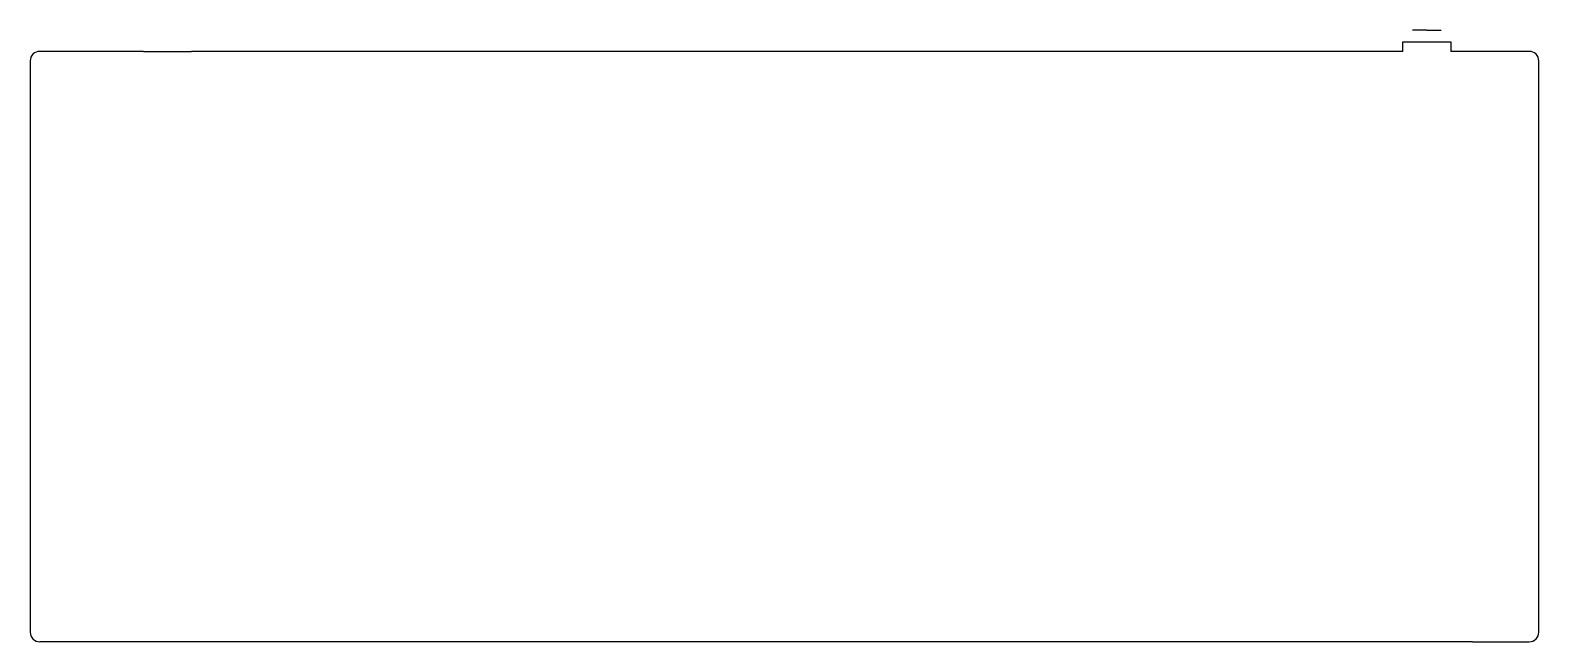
# Model space of a CAD drawing. Header units: millimetres. Extents: x 10 to 323, y 5 to 132.
import ezdxf

# ---------------------------------------------------------------- set-up
doc = ezdxf.new("R2010")
doc.units = ezdxf.units.MM

msp = doc.modelspace()

# ---------------------------------------------------------------- linework, layer by layer
for p, q in [((300.0375, 132.4625), (297.0375, 132.4625)), ((300.0375, 132.4625), (303.0375, 132.4625)), ((295.0375, 128.0625), (295.0375, 130.0625)), ((295.0375, 130.0625), (305.0375, 130.0625)), ((305.0375, 130.0625), (305.0375, 128.0625)), ((9.525, 126.0625), (9.525, 7.2875)), ((33.1, 128.0625), (11.525, 128.0625)), ((33.1, 128.0625), (43.1, 128.0625)), ((295.0375, 128.0625), (43.1, 128.0625)), ((321.325, 128.0625), (305.0375, 128.0625)), ((323.325, 7.2875), (323.325, 126.0625)), ((309.5625, 5.2875), (11.525, 5.2875)), ((309.5625, 5.2875), (321.325, 5.2875))]:
    msp.add_line(p, q)
for centre, start, end in [((11.525, 126.0625), 90, 180), ((321.325, 126.0625), 0, 90), ((11.525, 7.2875), 180, 270), ((321.325, 7.2875), 270, 0)]:
    msp.add_arc(centre, 2, start, end)

doc.saveas('drawing.dxf')
